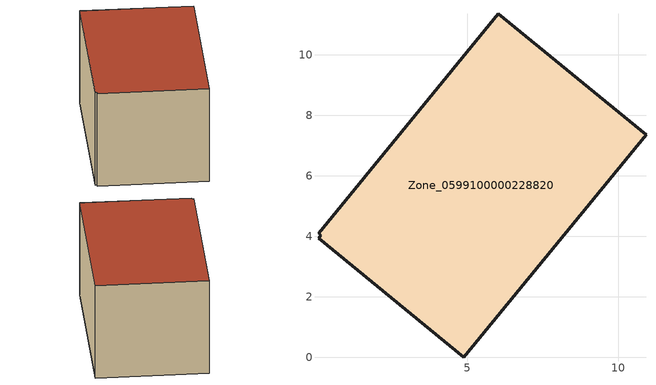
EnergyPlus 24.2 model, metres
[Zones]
Zone_0599100000228820
 floor ground (C_G): 10.91,7.36 4.89,0 0.08,3.94 0.16,4.03 0.08,4.09 6.02,11.36 z0
 wall outside (C_F): 10.91,7.36 6.02,11.36 0.08,4.09 0.16,4.03 0.08,3.94 4.89,0 10.91,7.36 z0:5.83
 roof outside (C_R): 4.89,0 10.91,7.36 6.02,11.36 0.08,4.09 0.16,4.03 0.08,3.94 z5.83
[BUILDING]
Pand.0599100000228820: North Axis=0; Terrain=City; Loads Convergence Tolerance Value=0.04; Temperature Convergence Tolerance Value=0.4; Solar Distribution=FullExterior; Maximum Number of Warmup Days=25; Minimum Number of Warmup Days=1
[Site:Location]
Rotterdam.The.Hague.AP_ZH_NLD Design_Conditions: Latitude=51.96; Longitude=4.45; Time Zone=1; Elevation=-4.5
[SITE:GROUNDTEMPERATURE:BUILDINGSURFACE]
18, 18, 18, 18, 18, 18, 18, 18, 18, 18, 18, 18
[MATERIAL] Thermal Absorptance=0.9; Solar Absorptance=0.7; Visible Absorptance=0.7
Name | Roughness | Thickness | Conductivity | Density | Specific Heat
G.TI.1946-1964 | MediumSmooth | 0.15 | 1 | 540 | 1210
F.TI.1946-1964 | Rough | 0.3 | 0.857143 | 1920 | 840
R.TI.1946-1964 | MediumRough | 0.2 | 0.277778 | 1500 | 1000
[CONSTRUCTION]
C_G: G.TI.1946-1964
C_F: F.TI.1946-1964
C_R: R.TI.1946-1964
[ZONE]
Zone_0599100000228820: Type=1; Multiplier=1; Ceiling Height=Autocalculate; Volume=Autocalculate; Floor Area=autocalculate; Part of Total Floor Area=Yes
[ZONEINFILTRATION:DESIGNFLOWRATE]
Infil_Zone_0599100000228820: Zone or ZoneList or Space or SpaceList=Zone_0599100000228820; Schedule=AlwaysOn; Design Flow Rate Calculation Method=Flow/Area; Flow Rate per Floor Area=0.003; Constant Term Coefficient=1; Temperature Term Coefficient=0; Velocity Term Coefficient=0; Velocity Squared Term Coefficient=0
[HVACTEMPLATE:ZONE:IDEALLOADSAIRSYSTEM]
Zone_0599100000228820: Maximum Heating Supply Air Temperature=50; Minimum Cooling Supply Air Temperature=13; Maximum Heating Supply Air Humidity Ratio=0.0156; Minimum Cooling Supply Air Humidity Ratio=0.0077; Heating Limit=NoLimit; Cooling Limit=NoLimit; Dehumidification Control Type=ConstantSensibleHeatRatio; Cooling Sensible Heat Ratio=0.7; Dehumidification Setpoint=60; Humidification Control Type=None; Humidification Setpoint=30; Outdoor Air Method=None; Outdoor Air Flow Rate per Person=0.00944; Outdoor Air Flow Rate per Zone Floor Area=0; Outdoor Air Flow Rate per Zone=0; Demand Controlled Ventilation Type=None; Outdoor Air Economizer Type=NoEconomizer; Heat Recovery Type=None; Sensible Heat Recovery Effectiveness=0.7; Latent Heat Recovery Effectiveness=0.65
[ZONECONTROL:THERMOSTAT]
ThermostatControl_Zone_0599100000228820: Zone or ZoneList=Zone_0599100000228820; Control Type Schedule=DualSetpointControlType; Control 1=Thermostat_Zone_0599100000228820; Temperature Difference Between Cutout And Setpoint=0
[THERMOSTATSETPOINT:DUALSETPOINT]
Thermostat_Zone_0599100000228820: Heating Setpoint Temperature Schedule=HeatingSetpoint_Zone_0599100000228820; Cooling Setpoint Temperature Schedule=CoolingSetpoint_Zone_0599100000228820
[SCHEDULE:COMPACT]
HeatingSetpoint_Zone_0599100000228820: Through: 12/31, For: AllDays, Until: 24:00, 21
CoolingSetpoint_Zone_0599100000228820: Through: 12/31, For: AllDays, Until: 24:00, 24
DualSetpointControlType: Through: 12/31, For: AllDays, Until: 24:00, 4
AlwaysOn: Through: 12/31, For: AllDays, Until: 24:00, 1
